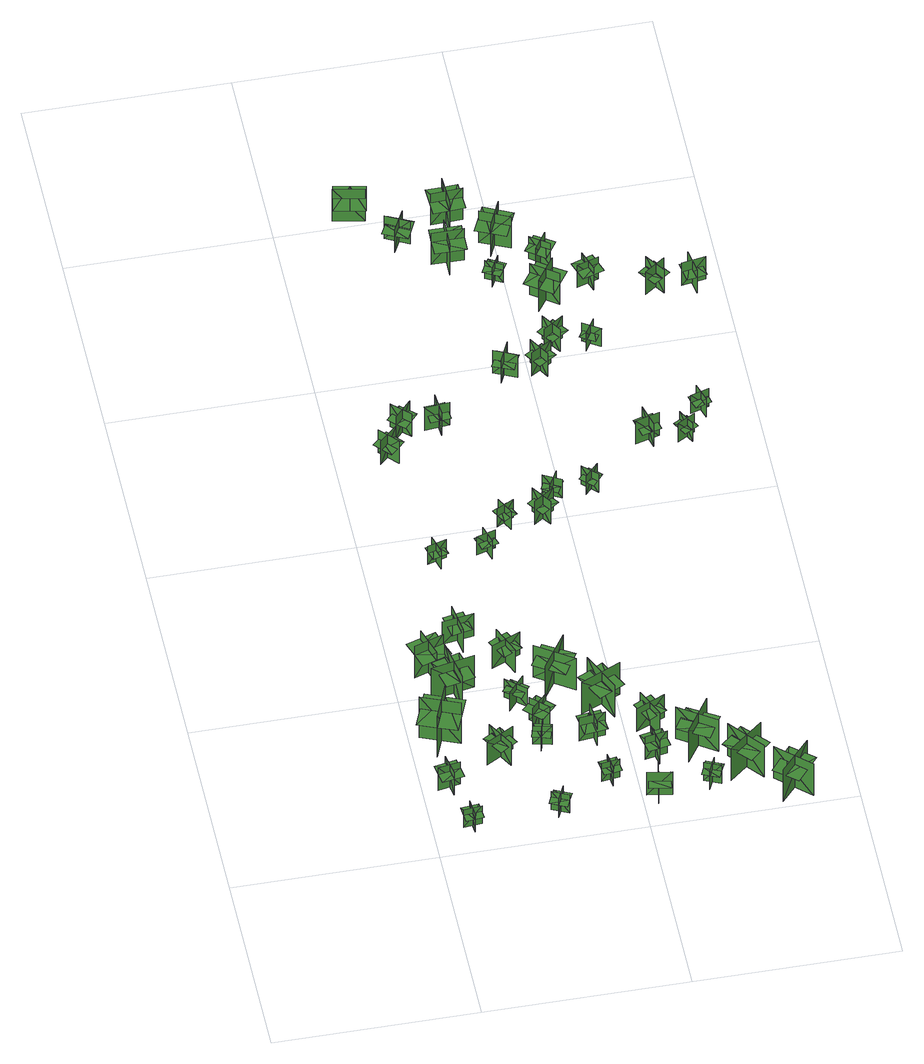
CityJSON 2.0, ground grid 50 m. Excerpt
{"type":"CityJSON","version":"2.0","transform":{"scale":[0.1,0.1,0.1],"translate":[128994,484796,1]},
"CityObjects":{
"tree1":{"type":"SolitaryVegetationObject","geometry":[{"type":"MultiSurface","lod":"1","boundaries":[[[0,1,2]],[[0,2,3]],[[4,5,6]],[[4,6,7]],[[8,9,10]],[[8,10,11]],[[8,11,12]],[[8,12,13]]]}]},
"tree2":{"type":"SolitaryVegetationObject","geometry":[{"type":"MultiSurface","lod":"1","boundaries":[[[14,15,16]],[[14,16,17]],[[18,19,20]],[[18,20,21]],[[22,23,24]],[[22,24,25]],[[22,25,26]],[[22,26,27]]]}]},
"tree3":{"type":"SolitaryVegetationObject","geometry":[{"type":"MultiSurface","lod":"1","boundaries":[[[28,29,30]],[[28,30,31]],[[32,33,34]],[[32,34,35]],[[36,37,38]],[[36,38,39]],[[36,39,40]],[[36,40,41]]]}]},
"tree4":{"type":"SolitaryVegetationObject","geometry":[{"type":"MultiSurface","lod":"1","boundaries":[[[42,43,44]],[[42,44,45]],[[46,47,48]],[[46,48,49]],[[50,51,52]],[[50,52,53]],[[50,53,54]],[[50,54,55]]]}]},
"tree5":{"type":"SolitaryVegetationObject","geometry":[{"type":"MultiSurface","lod":"1","boundaries":[[[56,57,58]],[[56,58,59]],[[60,61,62]],[[60,62,63]],[[64,65,66]],[[64,66,67]],[[64,67,68]],[[64,68,69]]]}]},
"tree6":{"type":"SolitaryVegetationObject","geometry":[{"type":"MultiSurface","lod":"1","boundaries":[[[70,71,72]],[[70,72,73]],[[74,75,76]],[[74,76,77]],[[78,79,80]],[[78,80,81]],[[78,81,82]],[[78,82,83]]]}]},
"tree7":{"type":"SolitaryVegetationObject","geometry":[{"type":"MultiSurface","lod":"1","boundaries":[[[84,85,86]],[[84,86,87]],[[88,89,90]],[[88,90,91]],[[92,93,94]],[[92,94,95]],[[92,95,96]],[[92,96,97]]]}]},
"tree8":{"type":"SolitaryVegetationObject","geometry":[{"type":"MultiSurface","lod":"1","boundaries":[[[98,99,100]],[[98,100,101]],[[102,103,104]],[[102,104,105]],[[106,107,108]],[[106,108,109]],[[106,109,110]],[[106,110,111]]]}]},
"tree9":{"type":"SolitaryVegetationObject","geometry":[{"type":"MultiSurface","lod":"1","boundaries":[[[112,113,114]],[[112,114,115]],[[116,117,118]],[[116,118,119]],[[120,121,122]],[[120,122,123]],[[120,123,124]],[[120,124,125]]]}]},
"tree10":{"type":"SolitaryVegetationObject","geometry":[{"type":"MultiSurface","lod":"1","boundaries":[[[126,127,128]],[[126,128,129]],[[130,131,132]],[[130,132,133]],[[134,135,136]],[[134,136,137]],[[134,137,138]],[[134,138,139]]]}]},
"tree11":{"type":"SolitaryVegetationObject","geometry":[{"type":"MultiSurface","lod":"1","boundaries":[[[140,141,142]],[[140,142,143]],[[144,145,146]],[[144,146,147]],[[148,149,150]],[[148,150,151]],[[148,151,152]],[[148,152,153]]]}]},
"tree12":{"type":"SolitaryVegetationObject","geometry":[{"type":"MultiSurface","lod":"1","boundaries":[[[154,155,156]],[[154,156,157]],[[158,159,160]],[[158,160,161]],[[162,163,164]],[[162,164,165]],[[162,165,166]],[[162,166,167]]]}]},
"tree13":{"type":"SolitaryVegetationObject","geometry":[{"type":"MultiSurface","lod":"1","boundaries":[[[168,169,170]],[[168,170,171]],[[172,173,174]],[[172,174,175]],[[176,177,178]],[[176,178,179]],[[176,180,181]],[[176,181,177]]]}]},
"tree14":{"type":"SolitaryVegetationObject","geometry":[{"type":"MultiSurface","lod":"1","boundaries":[[[182,183,184]],[[182,184,185]],[[186,187,188]],[[186,188,189]],[[190,191,192]],[[190,192,193]],[[190,193,194]],[[190,194,195]]]}]},
"tree15":{"type":"SolitaryVegetationObject","geometry":[{"type":"MultiSurface","lod":"1","boundaries":[[[196,197,198]],[[196,198,199]],[[200,201,202]],[[200,202,203]],[[204,205,206]],[[204,206,207]],[[204,208,209]],[[204,209,205]]]}]},
"tree16":{"type":"SolitaryVegetationObject","geometry":[{"type":"MultiSurface","lod":"1","boundaries":[[[210,211,212]],[[210,212,213]],[[214,215,216]],[[214,216,217]],[[218,219,220]],[[218,220,221]],[[218,221,222]],[[218,222,223]]]}]},
"tree17":{"type":"SolitaryVegetationObject","geometry":[{"type":"MultiSurface","lod":"1","boundaries":[[[224,225,226]],[[224,226,227]],[[228,229,230]],[[228,230,231]],[[232,233,234]],[[232,234,235]],[[232,235,236]],[[232,236,237]]]}]},
"tree18":{"type":"SolitaryVegetationObject","geometry":[{"type":"MultiSurface","lod":"1","boundaries":[[[238,239,240]],[[238,240,241]],[[242,243,244]],[[242,244,245]],[[246,247,248]],[[246,248,249]],[[246,250,251]],[[246,251,247]]]}]},
"tree19":{"type":"SolitaryVegetationObject","geometry":[{"type":"MultiSurface","lod":"1","boundaries":[[[252,253,254]],[[252,254,255]],[[256,257,258]],[[256,258,259]],[[260,261,262]],[[260,262,263]],[[260,264,265]],[[260,265,261]]]}]},
"tree20":{"type":"SolitaryVegetationObject","geometry":[{"type":"MultiSurface","lod":"1","boundaries":[[[266,267,268]],[[266,268,269]],[[270,271,272]],[[270,272,273]],[[274,275,276]],[[274,276,277]],[[274,278,279]],[[274,279,275]]]}]},
"tree21":{"type":"SolitaryVegetationObject","geometry":[{"type":"MultiSurface","lod":"1","boundaries":[[[280,281,282]],[[280,282,283]],[[284,285,286]],[[284,286,287]],[[288,289,290]],[[288,290,291]],[[288,291,292]],[[288,292,293]]]}]},
"tree22":{"type":"SolitaryVegetationObject","geometry":[{"type":"MultiSurface","lod":"1","boundaries":[[[294,295,296]],[[294,296,297]],[[298,299,300]],[[298,300,301]],[[302,303,304]],[[302,304,305]],[[302,305,306]],[[302,306,307]]]}]},
"tree23":{"type":"SolitaryVegetationObject","geometry":[{"type":"MultiSurface","lod":"1","boundaries":[[[308,309,310]],[[308,310,311]],[[312,313,314]],[[312,314,315]],[[316,317,318]],[[316,318,319]],[[316,320,321]],[[316,321,317]]]}]},
"tree24":{"type":"SolitaryVegetationObject","geometry":[{"type":"MultiSurface","lod":"1","boundaries":[[[322,323,324]],[[322,324,325]],[[326,327,328]],[[326,328,329]],[[330,331,332]],[[330,332,333]],[[330,334,335]],[[330,335,331]]]}]},
"tree25":{"type":"SolitaryVegetationObject","geometry":[{"type":"MultiSurface","lod":"1","boundaries":[[[336,337,338]],[[336,338,339]],[[340,341,342]],[[340,342,343]],[[344,345,346]],[[344,346,347]],[[344,347,348]],[[344,348,349]]]}]},
"tree26":{"type":"SolitaryVegetationObject","geometry":[{"type":"MultiSurface","lod":"1","boundaries":[[[350,351,352]],[[350,352,353]],[[354,355,356]],[[354,356,357]],[[358,359,360]],[[358,360,361]],[[358,361,362]],[[358,362,363]]]}]},
"tree27":{"type":"SolitaryVegetationObject","geometry":[{"type":"MultiSurface","lod":"1","boundaries":[[[364,365,366]],[[364,366,367]],[[368,369,370]],[[368,370,371]],[[372,373,374]],[[372,374,375]],[[372,375,376]],[[372,376,377]]]}]},
"tree28":{"type":"SolitaryVegetationObject","geometry":[{"type":"MultiSurface","lod":"1","boundaries":[[[378,379,380]],[[378,380,381]],[[382,383,384]],[[382,384,385]],[[386,387,388]],[[386,388,389]],[[386,390,391]],[[386,391,387]]]}]},
"tree29":{"type":"SolitaryVegetationObject","geometry":[{"type":"MultiSurface","lod":"1","boundaries":[[[392,393,394]],[[392,394,395]],[[396,397,398]],[[396,398,399]],[[400,401,402]],[[400,402,403]],[[400,403,404]],[[400,404,405]]]}]},
"tree30":{"type":"SolitaryVegetationObject","geometry":[{"type":"MultiSurface","lod":"1","boundaries":[[[406,407,408]],[[406,408,409]],[[410,411,412]],[[410,412,413]],[[414,415,416]],[[414,416,417]],[[414,418,419]],[[414,419,415]]]}]},
"tree31":{"type":"SolitaryVegetationObject","geometry":[{"type":"MultiSurface","lod":"1","boundaries":[[[420,421,422]],[[420,422,423]],[[424,425,426]],[[424,426,427]],[[428,429,430]],[[428,430,431]],[[428,431,432]],[[428,432,433]]]}]},
"tree32":{"type":"SolitaryVegetationObject","geometry":[{"type":"MultiSurface","lod":"1","boundaries":[[[434,435,436]],[[434,436,437]],[[438,439,440]],[[438,440,441]],[[442,443,444]],[[442,444,445]],[[442,445,446]],[[442,446,447]]]}]},
"tree33":{"type":"SolitaryVegetationObject","geometry":[{"type":"MultiSurface","lod":"1","boundaries":[[[448,449,450]],[[448,450,451]],[[452,453,454]],[[452,454,455]],[[456,457,458]],[[456,458,459]],[[456,459,460]],[[456,460,461]]]}]},
"tree34":{"type":"SolitaryVegetationObject","geometry":[{"type":"MultiSurface","lod":"1","boundaries":[[[462,463,464]],[[462,464,465]],[[466,467,468]],[[466,468,469]],[[470,471,472]],[[470,472,473]],[[470,474,475]],[[470,475,471]]]}]},
"tree35":{"type":"SolitaryVegetationObject","geometry":[{"type":"MultiSurface","lod":"1","boundaries":[[[476,477,478]],[[476,478,479]],[[480,481,482]],[[480,482,483]],[[484,485,486]],[[484,486,487]],[[484,488,489]],[[484,489,485]]]}]},
"tree36":{"type":"SolitaryVegetationObject","geometry":[{"type":"MultiSurface","lod":"1","boundaries":[[[490,491,492]],[[490,492,493]],[[494,495,496]],[[494,496,497]],[[498,499,500]],[[498,500,501]],[[498,501,502]],[[498,502,503]]]}]},
"tree37":{"type":"SolitaryVegetationObject","geometry":[{"type":"MultiSurface","lod":"1","boundaries":[[[504,505,506]],[[504,506,507]],[[508,509,510]],[[508,510,511]],[[512,513,514]],[[512,514,515]],[[512,516,517]],[[512,517,513]]]}]},
"tree38":{"type":"SolitaryVegetationObject","geometry":[{"type":"MultiSurface","lod":"1","boundaries":[[[518,519,520]],[[518,520,521]],[[522,523,524]],[[522,524,525]],[[526,527,528]],[[526,528,529]],[[526,529,530]],[[526,530,531]]]}]},
"tree39":{"type":"SolitaryVegetationObject","geometry":[{"type":"MultiSurface","lod":"1","boundaries":[[[532,533,534]],[[532,534,535]],[[536,537,538]],[[536,538,539]],[[540,541,542]],[[540,542,543]],[[540,543,544]],[[540,544,545]]]}]},
"tree40":{"type":"SolitaryVegetationObject","geometry":[{"type":"MultiSurface","lod":"1","boundaries":[[[546,547,548]],[[546,548,549]],[[550,551,552]],[[550,552,553]],[[554,555,556]],[[554,556,557]],[[554,558,559]],[[554,559,555]]]}]},
"tree41":{"type":"SolitaryVegetationObject","geometry":[{"type":"MultiSurface","lod":"1","boundaries":[[[560,561,562]],[[560,562,563]],[[564,565,566]],[[564,566,567]],[[568,569,570]],[[568,570,571]],[[568,571,572]],[[568,572,573]]]}]},
"tree42":{"type":"SolitaryVegetationObject","geometry":[{"type":"MultiSurface","lod":"1","boundaries":[[[574,575,576]],[[574,576,577]],[[578,579,580]],[[578,580,581]],[[582,583,584]],[[582,584,585]],[[582,585,586]],[[582,586,587]]]}]},
"tree43":{"type":"SolitaryVegetationObject","geometry":[{"type":"MultiSurface","lod":"1","boundaries":[[[588,589,590]],[[588,590,591]],[[592,593,594]],[[592,594,595]],[[596,597,598]],[[596,598,599]],[[596,600,601]],[[596,601,597]]]}]},
"tree44":{"type":"SolitaryVegetationObject","geometry":[{"type":"MultiSurface","lod":"1","boundaries":[[[602,603,604]],[[602,604,605]],[[606,607,608]],[[606,608,609]],[[610,611,612]],[[610,612,613]],[[610,614,615]],[[610,615,611]]]}]},
"tree45":{"type":"SolitaryVegetationObject","geometry":[{"type":"MultiSurface","lod":"1","boundaries":[[[616,617,618]],[[616,618,619]],[[620,621,622]],[[620,622,623]],[[624,625,626]],[[624,626,627]],[[624,627,628]],[[624,628,629]]]}]},
"tree46":{"type":"SolitaryVegetationObject","geometry":[{"type":"MultiSurface","lod":"1","boundaries":[[[630,631,632]],[[630,632,633]],[[634,635,636]],[[634,636,637]],[[638,639,640]],[[638,640,641]],[[638,642,643]],[[638,643,639]]]}]},
"tree47":{"type":"SolitaryVegetationObject","geometry":[{"type":"MultiSurface","lod":"1","boundaries":[[[644,645,646]],[[644,646,647]],[[648,649,650]],[[648,650,651]],[[652,653,654]],[[652,654,655]],[[652,655,656]],[[652,656,657]]]}]},
"tree48":{"type":"SolitaryVegetationObject","geometry":[{"type":"MultiSurface","lod":"1","boundaries":[[[658,659,660]],[[658,660,661]],[[662,663,664]],[[662,664,665]],[[666,667,668]],[[666,668,669]],[[666,670,671]],[[666,671,667]]]}]},
"tree49":{"type":"SolitaryVegetationObject","geometry":[{"type":"MultiSurface","lod":"1","boundaries":[[[672,673,674]],[[672,674,675]],[[676,677,678]],[[676,678,679]],[[680,681,682]],[[680,682,683]],[[680,684,685]],[[680,685,681]]]}]},
"tree50":{"type":"SolitaryVegetationObject","geometry":[{"type":"MultiSurface","lod":"1","boundaries":[[[686,687,688]],[[686,688,689]],[[690,691,692]],[[690,692,693]],[[694,695,696]],[[694,696,697]],[[694,698,699]],[[694,699,695]]]}]}
},
"vertices":[
[70,68,23],[114,72,23],[114,72,84],[70,68,84],[93,49,23],[89,93,23],[89,93,84],[93,49,84],[93,49,67],[115,51,67],[111,95,67],[89,93,67],[67,91,67],[71,47,67],
[67,172,26],[57,226,26],[57,226,103],[67,172,103],[88,202,26],[34,192,26],[34,192,103],[88,202,103],[88,202,82],[83,229,82],[29,219,82],[34,192,82],[39,165,82],[93,174,82],
[115,329,25],[23,367,25],[23,367,164],[115,329,164],[89,391,25],[52,298,25],[52,298,164],[89,391,164],[89,391,125],[43,409,125],[6,317,125],[52,298,125],[98,280,125],[135,372,125],
[72,599,26],[96,525,26],[96,525,134],[72,599,134],[49,553,26],[122,577,26],[122,577,134],[49,553,134],[49,553,104],[61,516,104],[134,540,104],[122,577,104],[110,614,104],[36,590,104],
[139,435,28],[118,542,28],[118,542,137],[139,435,137],[179,496,28],[179,496,137],[73,475,137],[73,475,28],[138,444,108],[173,453,108],[152,536,108],[117,527,108],[82,518,108],[102,436,108],
[216,240,23],[178,307,23],[178,307,100],[216,240,100],[230,290,23],[230,290,100],[162,252,100],[162,252,23],[213,246,80],[235,259,80],[203,311,80],[181,297,80],[159,283,80],[191,232,80],
[293,57,23],[312,96,23],[312,96,85],[293,57,85],[321,66,23],[281,85,23],[281,85,85],[321,66,85],[321,66,67],[331,86,67],[291,105,67],[281,85,67],[272,65,67],[312,46,67],
[165,695,17],[177,618,17],[177,618,95],[165,695,95],[134,652,17],[134,652,95],[211,664,95],[211,664,17],[166,688,74],[141,683,74],[152,623,74],[178,628,74],[203,633,74],[191,693,74],
[279,295,25],[322,284,25],[322,284,87],[279,295,87],[294,270,25],[305,312,25],[305,312,87],[294,270,87],[294,270,70],[315,264,70],[327,306,70],[305,312,70],[284,318,70],[272,276,70],
[289,414,24],[242,454,24],[242,454,86],[289,414,86],[286,455,24],[286,455,86],[246,408,86],[246,408,24],[285,417,70],[298,434,70],[260,464,70],[247,447,70],[234,431,70],[273,401,70],
[286,373,24],[326,334,24],[326,334,101],[286,373,101],[286,336,24],[325,376,24],[325,376,101],[286,336,101],[286,336,79],[306,317,79],[345,356,79],[325,376,79],[306,395,79],[267,356,79],
[253,606,15],[284,534,15],[284,534,92],[253,606,92],[234,557,15],[234,557,92],[305,588,92],[305,588,15],[256,600,72],[232,588,72],[258,534,72],[282,545,72],[305,556,72],[279,611,72],
[165,933,18],[178,887,18],[178,887,80],[165,933,80],[150,907,18],[150,907,80],[197,920,80],[197,920,18],[167,931,56],[179,890,56],[198,896,56],[186,936,56],[148,925,56],[159,885,56],
[414,150,21],[458,156,21],[458,156,83],[414,150,83],[437,132,21],[432,176,21],[432,176,83],[437,132,83],[437,132,66],[459,135,66],[454,179,66],[432,176,66],[410,173,66],[415,129,66],
[105,1274,21],[146,1230,21],[146,1230,99],[105,1274,99],[104,1236,21],[104,1236,99],[148,1277,99],[148,1277,21],[109,1273,69],[145,1234,69],[163,1251,69],[127,1290,69],[90,1256,69],[126,1217,69],
[420,328,19],[426,266,19],[426,266,97],[420,328,97],[388,289,19],[451,296,19],[451,296,97],[388,289,97],[416,324,72],[387,320,72],[395,258,72],[423,261,72],[452,265,72],[445,327,72],
[323,515,11],[413,455,11],[413,455,120],[323,515,120],[338,444,11],[338,444,120],[398,534,120],[398,534,11],[331,510,91],[312,479,91],[385,435,91],[403,466,91],[422,497,91],[349,541,91],
[509,89,20],[568,79,20],[568,79,98],[509,89,98],[531,58,20],[531,58,98],[541,117,98],[541,117,20],[513,90,68],[565,82,68],[569,106,68],[517,114,68],[509,65,68],[561,57,68],
[314,926,19],[268,912,19],[268,912,81],[314,926,81],[288,940,19],[288,940,81],[301,894,81],[301,894,19],[312,923,57],[272,911,57],[277,893,57],[318,905,57],[306,943,57],[266,931,57],
[154,1305,22],[195,1349,22],[195,1349,100],[154,1305,100],[192,1307,22],[192,1307,100],[148,1348,100],[148,1348,22],[155,1309,70],[191,1348,70],[173,1365,70],[137,1326,70],[174,1292,70],[209,1331,70],
[485,355,10],[440,454,10],[440,454,119],[485,355,119],[511,423,10],[511,423,119],[411,379,119],[411,379,10],[481,363,90],[514,380,90],[476,456,90],[443,439,90],[411,423,90],[449,347,90],
[527,201,19],[581,211,19],[581,211,96],[527,201,96],[557,180,19],[547,234,19],[547,234,96],[557,180,96],[557,180,74],[585,185,74],[574,240,74],[547,234,74],[520,229,74],[530,175,74],
[340,1018,20],[362,975,20],[362,975,82],[340,1018,82],[331,989,20],[331,989,82],[374,1011,82],[374,1011,20],[343,1016,58],[362,978,58],[379,987,58],[361,1025,58],[325,1007,58],[344,969,58],
[261,1296,23],[256,1355,23],[256,1355,101],[261,1296,101],[285,1325,23],[285,1325,101],[225,1319,101],[225,1319,23],[258,1299,71],[254,1351,71],[229,1349,71],[234,1297,71],[284,1301,71],[279,1354,71],
[545,349,10],[577,278,10],[577,278,88],[545,349,88],[527,300,10],[527,300,88],[598,332,88],[598,332,10],[548,343,68],[525,331,68],[552,277,68],[575,289,68],[598,300,68],[571,355,68],
[675,122,17],[657,81,17],[657,81,79],[675,122,79],[648,111,17],[688,93,17],[688,93,79],[648,111,79],[648,111,61],[639,91,61],[679,73,61],[688,93,61],[697,113,61],[657,132,61],
[702,201,9],[611,261,9],[611,261,118],[702,201,118],[687,273,9],[687,273,118],[627,182,118],[627,182,9],[695,207,89],[713,238,89],[640,281,89],[621,250,89],[603,219,89],[676,175,89],
[419,980,21],[469,1014,21],[469,1014,99],[419,980,99],[456,973,21],[456,973,99],[422,1023,99],[422,1023,21],[421,984,69],[464,1014,69],[451,1034,69],[407,1004,69],[435,963,69],[478,993,69],
[219,2003,17],[143,2018,17],[143,2018,125],[219,2003,125],[190,2046,17],[175,1970,17],[175,1970,125],[190,2046,125],[190,2046,95],[152,2054,95],[137,1978,95],[175,1970,95],[213,1963,95],[228,2039,95],
[499,1055,15],[456,1078,15],[456,1078,78],[499,1055,78],[490,1084,15],[490,1084,78],[467,1041,78],[467,1041,15],[495,1055,54],[458,1075,54],[449,1057,54],[486,1037,54],[505,1072,54],[468,1092,54],
[790,103,8],[720,187,8],[720,187,117],[790,103,117],[796,176,8],[796,176,117],[713,107,117],[713,107,8],[784,111,88],[811,135,88],[754,198,88],[727,174,88],[700,150,88],[757,87,88],
[251,1938,18],[307,1909,18],[307,1909,96],[251,1938,96],[266,1890,18],[295,1946,18],[295,1946,96],[266,1890,96],[252,1932,71],[239,1906,71],[296,1878,71],[309,1904,71],[321,1930,71],[265,1958,71],
[819,18,8],[892,99,8],[892,99,117],[819,18,117],[892,23,8],[892,23,117],[811,95,117],[811,95,8],[826,25,88],[854,2,88],[908,68,88],[880,91,88],[852,114,88],[798,48,88],
[415,1465,25],[470,1440,25],[470,1440,103],[415,1465,103],[428,1430,25],[428,1430,103],[454,1485,103],[454,1485,25],[420,1466,73],[467,1444,73],[478,1466,73],[430,1488,73],[409,1443,73],[457,1421,73],
[554,1045,25],[587,1081,25],[587,1081,87],[554,1045,87],[584,1047,25],[584,1047,87],[549,1080,87],[549,1080,25],[555,1049,63],[584,1080,63],[569,1093,63],[541,1062,63],[570,1035,63],[598,1066,63],
[380,1873,17],[379,1796,17],[379,1796,125],[380,1873,125],[343,1837,17],[421,1837,17],[421,1837,125],[343,1837,125],[343,1837,95],[343,1799,95],[420,1798,95],[421,1837,95],[421,1875,95],[344,1876,95],
[503,1439,25],[554,1470,25],[554,1470,103],[503,1439,103],[539,1430,25],[539,1430,103],[508,1482,103],[508,1482,25],[505,1443,73],[549,1470,73],[537,1491,73],[492,1464,73],[518,1421,73],[563,1449,73],
[365,1957,20],[442,1960,20],[442,1960,128],[365,1957,128],[403,1922,20],[400,1999,20],[400,1999,128],[403,1922,128],[403,1922,98],[442,1924,98],[438,2001,98],[400,1999,98],[361,1998,98],[364,1920,98],
[467,1734,24],[488,1773,24],[488,1773,86],[467,1734,86],[495,1742,24],[456,1764,24],[456,1764,86],[495,1742,86],[495,1742,68],[506,1761,68],[467,1783,68],[456,1764,68],[446,1744,68],[484,1723,68],
[546,1506,26],[595,1541,26],[595,1541,103],[546,1506,103],[583,1500,26],[583,1500,103],[549,1549,103],[549,1549,26],[548,1510,73],[591,1541,73],[577,1561,73],[534,1530,73],[562,1490,73],[605,1520,73],
[465,1883,19],[535,1850,19],[535,1850,127],[465,1883,127],[483,1834,19],[515,1904,19],[515,1904,127],[483,1834,127],[483,1834,97],[518,1818,97],[550,1888,97],[515,1904,97],[480,1921,97],[447,1850,97],
[611,1647,25],[548,1692,25],[548,1692,133],[611,1647,133],[603,1698,25],[558,1635,25],[558,1635,133],[603,1698,133],[603,1698,103],[571,1721,103],[526,1658,103],[558,1635,103],[589,1613,103],[634,1676,103],
[739,1168,20],[723,1226,20],[723,1226,98],[739,1168,98],[758,1201,20],[758,1201,98],[700,1185,98],[700,1185,20],[736,1171,68],[722,1222,68],[699,1215,68],[712,1165,68],[760,1178,68],[747,1228,68],
[668,1533,24],[643,1492,24],[643,1492,86],[668,1533,86],[639,1525,24],[639,1525,86],[680,1500,86],[680,1500,24],[668,1529,62],[646,1493,62],[663,1483,62],[685,1519,62],[651,1540,62],[629,1504,62],
[613,1771,26],[568,1803,26],[568,1803,103],[613,1771,103],[607,1808,26],[576,1762,26],[576,1762,103],[607,1808,103],[607,1808,82],[584,1823,82],[553,1778,82],[576,1762,82],[598,1746,82],[630,1792,82],
[832,1168,18],[809,1210,18],[809,1210,81],[832,1168,81],[841,1197,18],[841,1197,81],[798,1174,81],[798,1174,18],[829,1170,57],[809,1207,57],[792,1197,57],[812,1160,57],[847,1179,57],[827,1216,57],
[697,1675,27],[679,1727,27],[679,1727,104],[697,1675,104],[714,1707,27],[661,1690,27],[661,1690,104],[714,1707,104],[714,1707,83],[705,1734,83],[652,1716,83],[661,1690,83],[670,1664,83],[723,1681,83],
[889,1265,24],[843,1251,24],[843,1251,86],[889,1265,86],[862,1279,24],[862,1279,86],[876,1233,86],[876,1233,24],[887,1262,62],[846,1250,62],[852,1231,62],[892,1243,62],[881,1281,62],[841,1269,62],
[856,1636,26],[822,1686,26],[822,1686,104],[856,1636,104],[863,1674,26],[863,1674,104],[813,1639,104],[813,1639,26],[852,1638,74],[822,1681,74],[802,1668,74],[832,1624,74],[873,1653,74],[843,1696,74],
[922,1682,25],[932,1622,25],[932,1622,103],[922,1682,103],[901,1651,25],[901,1651,103],[960,1661,103],[960,1661,25],[925,1678,73],[934,1626,73],[958,1630,73],[949,1682,73],[900,1674,73],[909,1622,73]
]}
